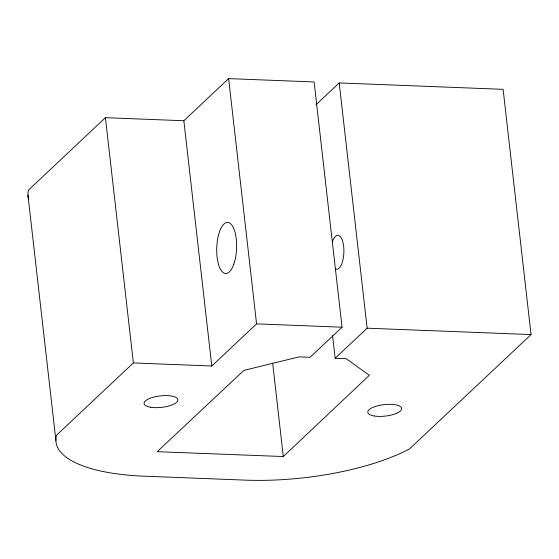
<?xml version="1.0" encoding="UTF-8"?>
<svg xmlns="http://www.w3.org/2000/svg" width="559" height="559" viewBox="0 0 559 559"><rect width="100%" height="100%" fill="white"/><g stroke="black" fill="none" stroke-linecap="round" stroke-linejoin="round"><path stroke-width="0.84" d="M28.6 199.416A142.643 48.319 -6.5 0 1 28.656 189.899L105.42 117.683L183.848 120.744L228.631 78.616L314.109 81.949L342.052 327.211L310.063 357.299L299.086 356.873L243.878 370.386L157.184 451.686L283.28 456.542L369.359 375.285L346.14 358.71L335.162 358.277L332.591 335.756M315.933 104.819L339.201 82.935L503.107 89.328L531.05 334.589L409.495 448.933A142.58 48.298 -6.5 0 1 245.212 480.125L144.152 476.184A142.643 48.319 -6.5 0 1 56.599 435.154L133.37 362.938L211.791 365.998L256.574 323.871L342.052 327.211M335.162 358.277L367.144 328.189L531.05 334.589M339.201 82.935L367.144 328.189M272.652 363.008L283.28 456.542M228.631 78.616L256.574 323.871M183.848 120.744L211.791 365.998M105.42 117.683L133.37 362.938M27.95 195.161L55.893 440.415M332.479 241.495A17.036 6.624 -87.8 0 1 343.645 246.26A17.036 6.624 -87.8 0 1 335.624 269.082M374.481 416.015A17.036 5.772 -6.5 0 0 401.53 409.391A17.036 5.772 -6.5 0 0 378.157 405.666A17.036 5.772 -6.5 0 0 374.481 416.015M150.762 407.28A17.036 5.772 -6.5 0 0 177.811 400.656A17.036 5.772 -6.5 0 0 154.438 396.932A17.036 5.772 -6.5 0 0 150.762 407.28M233.83 264.141A25.553 9.929 -87.8 0 0 229.113 222.762A25.553 9.929 -87.8 0 0 217.081 256.993A25.553 9.929 -87.8 0 0 233.83 264.141"/></g></svg>
